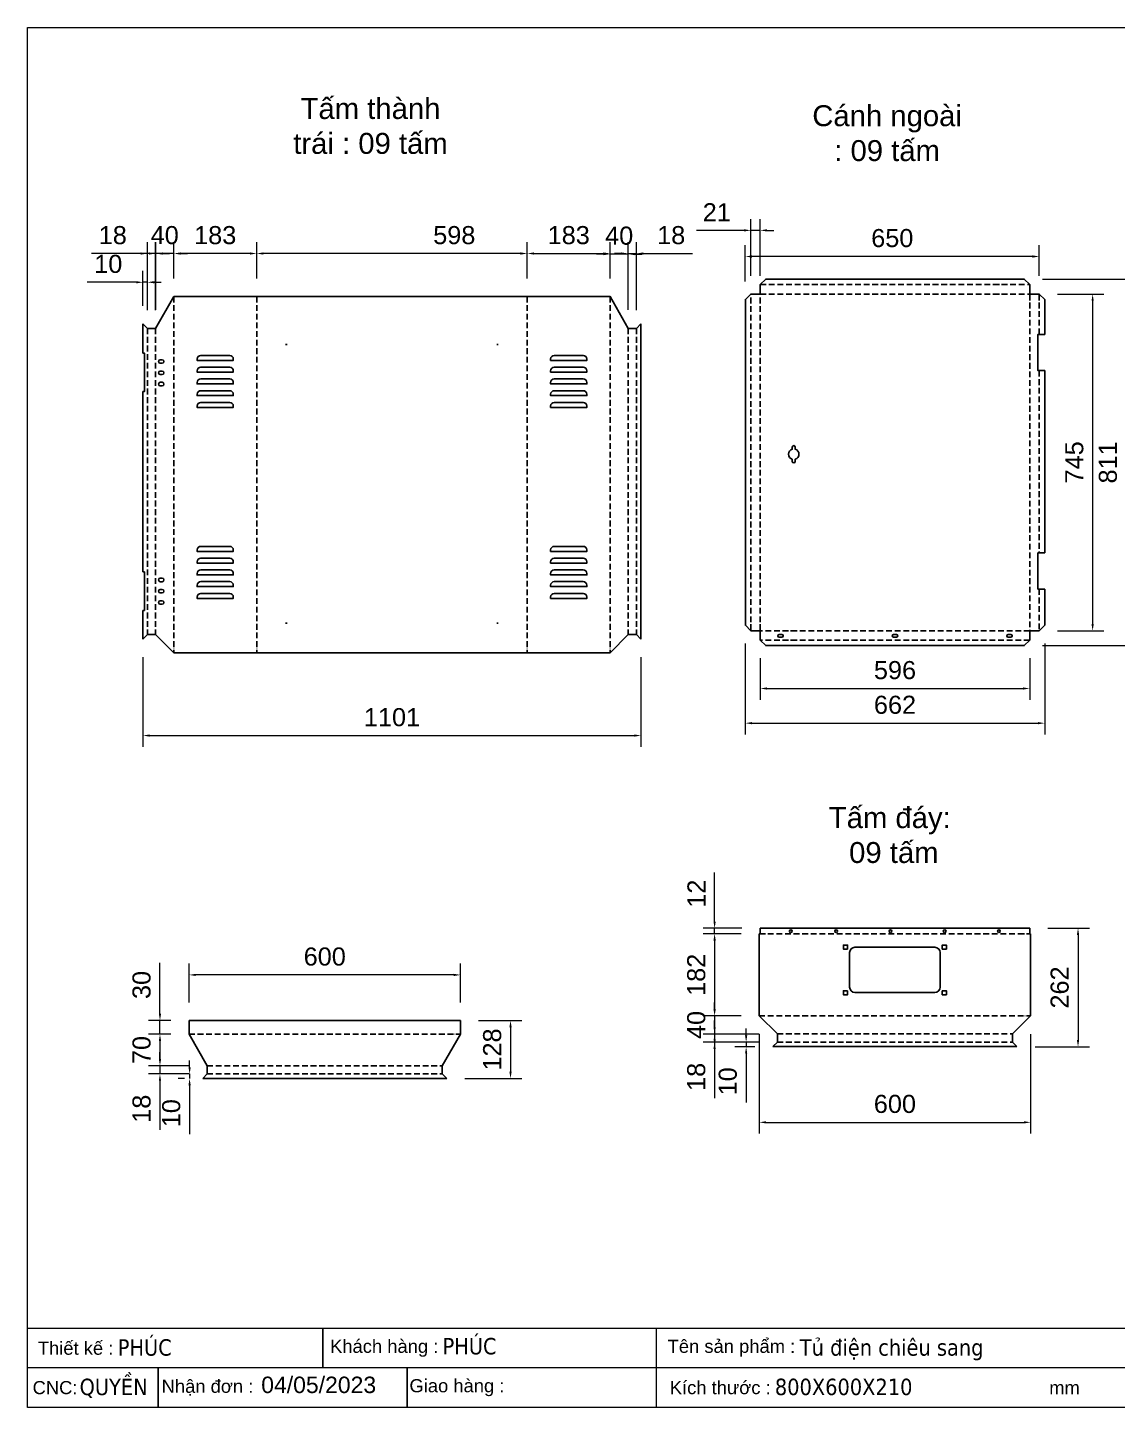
# Model space of a CAD drawing. Header units: millimetres. Extents: x 0 to 4315, y 0 to 3051.
# Drawn here: x 0 to 2408, y 0 to 3051 of the extents above; entities that cross this region are included whole.
import ezdxf
from ezdxf.enums import TextEntityAlignment as Align

# ---------------------------------------------------------------- set-up
doc = ezdxf.new("R2010")
doc.units = ezdxf.units.MM
doc.linetypes.add('HIDDENX2', pattern=[19.05, 12.7, -6.35])
doc.layers.add('0 KHUNG KT01', color=7, linetype='Continuous')
doc.layers.add('0 TĂNG CỨNG', color=7, linetype='Continuous', lineweight=15)
doc.styles.add('Arial', font='arial.ttf')
doc.styles.add('Tahoma (Input Text)', font='tahoma.ttf')
doc.dimstyles.new('Thiện Dim-40', dxfattribs={"dimtxt": 40, "dimasz": 15, "dimexe": 25, "dimexo": 40, "dimgap": 20, "dimtad": 1, "dimdec": 0, "dimtxsty": 'Arial', "dimcen": 15, "dimclrd": 5, "dimclre": 5, "dimclrt": 3, "dimazin": 3, "dimtfac": 1, "dimtdec": 0, "dimtmove": 0, "dimatfit": 3, "dimldrblk": 'OBLIQUE', "dimlwd": 9, "dimlwe": 9})

# ---------------------------------------------------------------- blocks, each defined once
blk = doc.blocks.new('*D1')
at = {"color": 5, "lineweight": 9, "transparency": 16777216}
for p, q in [((1327.2, 2426.8), (1327.2, 2576.7)), ((1345.6, 2426.2), (1345.6, 2576.7)), ((1312.2, 2551.7), (1297.2, 2551.7)), ((1327.2, 2551.7), (1345.6, 2551.7)), ((1360.6, 2551.7), (1469.2, 2551.7))]:
    blk.add_line(p, q, dxfattribs=at)
at = {"color": 5, "transparency": 16777216}
for points in [[(1312.2, 2554.2), (1312.2, 2549.2), (1327.2, 2551.7)], [(1360.6, 2554.2), (1360.6, 2549.2), (1345.6, 2551.7)]]:
    blk.add_solid(points, dxfattribs=at)
at = {"layer": 'Defpoints', "color": 0, "transparency": 16777216}
for p in [(1345.6, 2551.7), (1327.2, 2386.8), (1345.6, 2386.2)]:
    blk.add_point(p, dxfattribs=at)
at = {"color": 3, "transparency": 16777216, "insert": (1422.4, 2592.1), "char_height": 40, "attachment_point": 5, "style": 'Arial'}
blk.add_mtext('18', dxfattribs=at)
blk = doc.blocks.new('_Oblique')
at = {"color": 0, "linetype": 'ByBlock', "lineweight": -2}
blk.add_line((-0.5, -0.5), (0.5, 0.5), dxfattribs=at)
blk = doc.blocks.new('*D2')
at = {"color": 5, "lineweight": 9, "transparency": 16777216}
for p, q in [((1598.2, 2502.1), (1598.2, 2627.9)), ((1619.2, 2502.1), (1619.2, 2627.9)), ((1583.2, 2602.9), (1478, 2602.9)), ((1619.2, 2602.9), (1598.2, 2602.9)), ((1634.2, 2602.9), (1649.2, 2602.9))]:
    blk.add_line(p, q, dxfattribs=at)
at = {"color": 5, "transparency": 16777216}
for points in [[(1583.2, 2605.4), (1583.2, 2600.4), (1598.2, 2602.9)], [(1634.2, 2605.4), (1634.2, 2600.4), (1619.2, 2602.9)]]:
    blk.add_solid(points, dxfattribs=at)
at = {"layer": 'Defpoints', "color": 0, "transparency": 16777216}
for p in [(1598.2, 2602.9), (1598.2, 2462.1), (1619.2, 2462.1)]:
    blk.add_point(p, dxfattribs=at)
at = {"color": 3, "transparency": 16777216, "insert": (1523.1, 2643), "char_height": 40, "attachment_point": 5, "style": 'Arial'}
blk.add_mtext('21', dxfattribs=at)
blk = doc.blocks.new('*D3')
at = {"color": 5, "lineweight": 9, "transparency": 16777216}
for p, q in [((1586.2, 2490.1), (1586.2, 2570.1)), ((2235.8, 2502.1), (2235.8, 2570.1)), ((2220.8, 2545.1), (1601.2, 2545.1))]:
    blk.add_line(p, q, dxfattribs=at)
at = {"color": 5, "transparency": 16777216}
for points in [[(1601.2, 2547.6), (1601.2, 2542.6), (1586.2, 2545.1)], [(2220.8, 2547.6), (2220.8, 2542.6), (2235.8, 2545.1)]]:
    blk.add_solid(points, dxfattribs=at)
at = {"layer": 'Defpoints', "color": 0, "transparency": 16777216}
for p in [(1586.2, 2545.1), (1586.2, 2450.1), (2235.8, 2462.1)]:
    blk.add_point(p, dxfattribs=at)
at = {"color": 3, "transparency": 16777216, "insert": (1911, 2585.6), "char_height": 40, "attachment_point": 5, "style": 'Arial'}
blk.add_mtext('650', dxfattribs=at)
blk = doc.blocks.new('*D4')
at = {"color": 5, "lineweight": 9, "transparency": 16777216}
for p, q in [((1586.2, 1689.5), (1586.2, 1488.1)), ((2247.8, 1689.5), (2247.8, 1488.1)), ((1601.2, 1513.1), (2232.8, 1513.1))]:
    blk.add_line(p, q, dxfattribs=at)
at = {"color": 5, "transparency": 16777216}
for points in [[(1601.2, 1515.6), (1601.2, 1510.6), (1586.2, 1513.1)], [(2232.8, 1515.6), (2232.8, 1510.6), (2247.8, 1513.1)]]:
    blk.add_solid(points, dxfattribs=at)
at = {"layer": 'Defpoints', "color": 0, "transparency": 16777216}
for p in [(1586.2, 1729.5), (2247.8, 1729.5), (2247.8, 1513.1)]:
    blk.add_point(p, dxfattribs=at)
at = {"color": 3, "transparency": 16777216, "insert": (1917, 1553.5), "char_height": 40, "attachment_point": 5, "style": 'Arial'}
blk.add_mtext('662', dxfattribs=at)
blk = doc.blocks.new('*D5')
at = {"color": 5, "lineweight": 9, "transparency": 16777216}
for p, q in [((2242.8, 2495.1), (2453.1, 2495.1)), ((2428.1, 2480.1), (2428.1, 1699.5)), ((2242.8, 1684.5), (2453.1, 1684.5))]:
    blk.add_line(p, q, dxfattribs=at)
at = {"color": 5, "transparency": 16777216}
for points in [[(2425.6, 2480.1), (2430.6, 2480.1), (2428.1, 2495.1)], [(2425.6, 1699.5), (2430.6, 1699.5), (2428.1, 1684.5)]]:
    blk.add_solid(points, dxfattribs=at)
at = {"layer": 'Defpoints', "color": 0, "transparency": 16777216}
for p in [(2202.8, 2495.1), (2202.8, 1684.5), (2428.1, 1684.5)]:
    blk.add_point(p, dxfattribs=at)
at = {"color": 3, "transparency": 16777216, "insert": (2387.7, 2089.8), "char_height": 40, "attachment_point": 5, "rotation": 90, "style": 'Arial'}
blk.add_mtext('811', dxfattribs=at)
blk = doc.blocks.new('*D6')
at = {"color": 5, "lineweight": 9, "transparency": 16777216}
for p, q in [((2275.8, 2462.1), (2378.8, 2462.1)), ((2353.8, 2447.1), (2353.8, 1732.5)), ((2275.8, 1717.5), (2378.8, 1717.5))]:
    blk.add_line(p, q, dxfattribs=at)
at = {"color": 5, "transparency": 16777216}
for points in [[(2351.3, 2447.1), (2356.3, 2447.1), (2353.8, 2462.1)], [(2351.3, 1732.5), (2356.3, 1732.5), (2353.8, 1717.5)]]:
    blk.add_solid(points, dxfattribs=at)
at = {"layer": 'Defpoints', "color": 0, "transparency": 16777216}
for p in [(2235.8, 2462.1), (2235.8, 1717.5), (2353.8, 1717.5)]:
    blk.add_point(p, dxfattribs=at)
at = {"color": 3, "transparency": 16777216, "insert": (2313.4, 2089.8), "char_height": 40, "attachment_point": 5, "rotation": 90, "style": 'Arial'}
blk.add_mtext('745', dxfattribs=at)
blk = doc.blocks.new('*D7')
at = {"color": 5, "lineweight": 9, "transparency": 16777216}
for p, q in [((1576.8, 1047.5), (1493.3, 1047.5)), ((1518.3, 1032.5), (1518.3, 880.7)), ((1576.8, 865.7), (1493.3, 865.7))]:
    blk.add_line(p, q, dxfattribs=at)
at = {"color": 5, "transparency": 16777216}
for points in [[(1515.8, 1032.5), (1520.8, 1032.5), (1518.3, 1047.5)], [(1515.8, 880.7), (1520.8, 880.7), (1518.3, 865.7)]]:
    blk.add_solid(points, dxfattribs=at)
at = {"layer": 'Defpoints', "color": 0, "transparency": 16777216}
for p in [(1616.8, 1047.5), (1518.3, 865.7), (1616.8, 865.7)]:
    blk.add_point(p, dxfattribs=at)
at = {"color": 3, "transparency": 16777216, "insert": (1477.9, 956.6), "char_height": 40, "attachment_point": 5, "rotation": 90, "style": 'Arial'}
blk.add_mtext('182', dxfattribs=at)
blk = doc.blocks.new('*D8')
at = {"color": 5, "lineweight": 9, "transparency": 16777216}
for p, q in [((1518.3, 880.7), (1518.3, 895.7)), ((1576.8, 865.7), (1493.3, 865.7)), ((1518.3, 865.7), (1518.3, 825.7)), ((1617, 825.7), (1493.3, 825.7)), ((1518.3, 810.7), (1518.3, 795.7))]:
    blk.add_line(p, q, dxfattribs=at)
at = {"color": 5, "transparency": 16777216}
for points in [[(1515.8, 880.7), (1520.8, 880.7), (1518.3, 865.7)], [(1515.8, 810.7), (1520.8, 810.7), (1518.3, 825.7)]]:
    blk.add_solid(points, dxfattribs=at)
at = {"layer": 'Defpoints', "color": 0, "transparency": 16777216}
for p in [(1616.8, 865.7), (1518.3, 825.7), (1657, 825.7)]:
    blk.add_point(p, dxfattribs=at)
at = {"color": 3, "transparency": 16777216, "insert": (1477.9, 845.7), "char_height": 40, "attachment_point": 5, "rotation": 90, "style": 'Arial'}
blk.add_mtext('40', dxfattribs=at)
blk = doc.blocks.new('*D9')
at = {"color": 5, "lineweight": 9, "transparency": 16777216}
for p, q in [((1518.3, 840.7), (1518.3, 855.7)), ((1617, 825.7), (1493.3, 825.7)), ((1518.3, 825.7), (1518.3, 807.7)), ((1617, 807.7), (1493.3, 807.7)), ((1518.3, 792.7), (1518.3, 684.1))]:
    blk.add_line(p, q, dxfattribs=at)
at = {"color": 5, "transparency": 16777216}
for points in [[(1515.8, 840.7), (1520.8, 840.7), (1518.3, 825.7)], [(1515.8, 792.7), (1520.8, 792.7), (1518.3, 807.7)]]:
    blk.add_solid(points, dxfattribs=at)
at = {"layer": 'Defpoints', "color": 0, "transparency": 16777216}
for p in [(1657, 825.7), (1518.3, 807.7), (1657, 807.7)]:
    blk.add_point(p, dxfattribs=at)
at = {"color": 3, "transparency": 16777216, "insert": (1477.9, 730.9), "char_height": 40, "attachment_point": 5, "rotation": 90, "style": 'Arial'}
blk.add_mtext('18', dxfattribs=at)
blk = doc.blocks.new('*D10')
at = {"color": 5, "lineweight": 9, "transparency": 16777216}
for p, q in [((1588, 822.7), (1588, 837.7)), ((1617, 807.7), (1563, 807.7)), ((1607, 797.7), (1563, 797.7)), ((1588, 807.7), (1588, 797.7)), ((1588, 782.7), (1588, 674.4))]:
    blk.add_line(p, q, dxfattribs=at)
at = {"color": 5, "transparency": 16777216}
for points in [[(1585.5, 822.7), (1590.5, 822.7), (1588, 807.7)], [(1585.5, 782.7), (1590.5, 782.7), (1588, 797.7)]]:
    blk.add_solid(points, dxfattribs=at)
at = {"layer": 'Defpoints', "color": 0, "transparency": 16777216}
for p in [(1588, 797.7), (1647, 797.7), (1657, 807.7)]:
    blk.add_point(p, dxfattribs=at)
at = {"color": 3, "transparency": 16777216, "insert": (1547.6, 721.1), "char_height": 40, "attachment_point": 5, "rotation": 90, "style": 'Arial'}
blk.add_mtext('10', dxfattribs=at)
blk = doc.blocks.new('*D11')
at = {"color": 5, "lineweight": 9, "transparency": 16777216}
for p, q in [((2254.8, 1059.5), (2346.5, 1059.5)), ((2321.5, 1044.5), (2321.5, 812.7)), ((2226.6, 797.7), (2346.5, 797.7))]:
    blk.add_line(p, q, dxfattribs=at)
at = {"color": 5, "transparency": 16777216}
for points in [[(2319, 1044.5), (2324, 1044.5), (2321.5, 1059.5)], [(2319, 812.7), (2324, 812.7), (2321.5, 797.7)]]:
    blk.add_solid(points, dxfattribs=at)
at = {"layer": 'Defpoints', "color": 0, "transparency": 16777216}
for p in [(2214.8, 1059.5), (2186.6, 797.7), (2321.5, 797.7)]:
    blk.add_point(p, dxfattribs=at)
at = {"color": 3, "transparency": 16777216, "insert": (2281.1, 928.6), "char_height": 40, "attachment_point": 5, "rotation": 90, "style": 'Arial'}
blk.add_mtext('262', dxfattribs=at)
blk = doc.blocks.new('*D12')
at = {"color": 5, "lineweight": 9, "transparency": 16777216}
for p, q in [((356.7, 895.6), (356.7, 981.4)), ((956.7, 895.6), (956.7, 981.4)), ((941.7, 956.4), (371.7, 956.4))]:
    blk.add_line(p, q, dxfattribs=at)
at = {"color": 5, "transparency": 16777216}
for points in [[(371.7, 958.9), (371.7, 953.9), (356.7, 956.4)], [(941.7, 958.9), (941.7, 953.9), (956.7, 956.4)]]:
    blk.add_solid(points, dxfattribs=at)
at = {"layer": 'Defpoints', "color": 0, "transparency": 16777216}
for p in [(356.7, 956.4), (356.7, 855.6), (956.7, 855.6)]:
    blk.add_point(p, dxfattribs=at)
at = {"color": 3, "transparency": 16777216, "insert": (656.7, 996.8), "char_height": 40, "attachment_point": 5, "style": 'Arial'}
blk.add_mtext('600', dxfattribs=at)
blk = doc.blocks.new('*D13')
at = {"color": 5, "lineweight": 9, "transparency": 16777216}
for p, q in [((292.5, 870.6), (292.5, 982.8)), ((316.7, 855.6), (267.5, 855.6)), ((292.5, 825.3), (292.5, 855.6)), ((316.7, 825.3), (267.5, 825.3)), ((292.5, 810.3), (292.5, 795.3))]:
    blk.add_line(p, q, dxfattribs=at)
at = {"color": 5, "transparency": 16777216}
for points in [[(290, 870.6), (295, 870.6), (292.5, 855.6)], [(290, 810.3), (295, 810.3), (292.5, 825.3)]]:
    blk.add_solid(points, dxfattribs=at)
at = {"layer": 'Defpoints', "color": 0, "transparency": 16777216}
for p in [(356.7, 855.6), (292.5, 825.3), (356.7, 825.3)]:
    blk.add_point(p, dxfattribs=at)
at = {"color": 3, "transparency": 16777216, "insert": (252, 934.2), "char_height": 40, "attachment_point": 5, "rotation": 90, "style": 'Arial'}
blk.add_mtext('30', dxfattribs=at)
blk = doc.blocks.new('*D14')
at = {"color": 5, "lineweight": 9, "transparency": 16777216}
for p, q in [((316.7, 825.3), (267.5, 825.3)), ((292.5, 810.3), (292.5, 770.3)), ((356.9, 755.3), (267.5, 755.3))]:
    blk.add_line(p, q, dxfattribs=at)
at = {"color": 5, "transparency": 16777216}
for points in [[(290, 810.3), (295, 810.3), (292.5, 825.3)], [(290, 770.3), (295, 770.3), (292.5, 755.3)]]:
    blk.add_solid(points, dxfattribs=at)
at = {"layer": 'Defpoints', "color": 0, "transparency": 16777216}
for p in [(356.7, 825.3), (292.5, 755.3), (396.9, 755.3)]:
    blk.add_point(p, dxfattribs=at)
at = {"color": 3, "transparency": 16777216, "insert": (252, 790.3), "char_height": 40, "attachment_point": 5, "rotation": 90, "style": 'Arial'}
blk.add_mtext('70', dxfattribs=at)
blk = doc.blocks.new('*D15')
at = {"color": 5, "lineweight": 9, "transparency": 16777216}
for p, q in [((292.5, 770.3), (292.5, 785.3)), ((356.9, 755.3), (267.5, 755.3)), ((356.9, 737.3), (267.5, 737.3)), ((292.5, 755.3), (292.5, 737.3)), ((292.5, 722.3), (292.5, 613.7))]:
    blk.add_line(p, q, dxfattribs=at)
at = {"color": 5, "transparency": 16777216}
for points in [[(290, 770.3), (295, 770.3), (292.5, 755.3)], [(290, 722.3), (295, 722.3), (292.5, 737.3)]]:
    blk.add_solid(points, dxfattribs=at)
at = {"layer": 'Defpoints', "color": 0, "transparency": 16777216}
for p in [(292.5, 737.3), (396.9, 755.3), (396.9, 737.3)]:
    blk.add_point(p, dxfattribs=at)
at = {"color": 3, "transparency": 16777216, "insert": (252, 660.5), "char_height": 40, "attachment_point": 5, "rotation": 90, "style": 'Arial'}
blk.add_mtext('18', dxfattribs=at)
blk = doc.blocks.new('*D16')
at = {"color": 5, "lineweight": 9, "transparency": 16777216}
for p, q in [((358, 752.3), (358, 767.3)), ((356.9, 737.3), (333, 737.3)), ((358, 737.3), (358, 727.3)), ((346.9, 727.3), (333, 727.3)), ((358, 712.3), (358, 603.9))]:
    blk.add_line(p, q, dxfattribs=at)
at = {"color": 5, "transparency": 16777216}
for points in [[(355.5, 752.3), (360.5, 752.3), (358, 737.3)], [(355.5, 712.3), (360.5, 712.3), (358, 727.3)]]:
    blk.add_solid(points, dxfattribs=at)
at = {"layer": 'Defpoints', "color": 0, "transparency": 16777216}
for p in [(396.9, 737.3), (358, 727.3), (386.9, 727.3)]:
    blk.add_point(p, dxfattribs=at)
at = {"color": 3, "transparency": 16777216, "insert": (317.6, 650.6), "char_height": 40, "attachment_point": 5, "rotation": 90, "style": 'Arial'}
blk.add_mtext('10', dxfattribs=at)
blk = doc.blocks.new('*D17')
at = {"color": 5, "lineweight": 9, "transparency": 16777216}
for p, q in [((996.7, 855.6), (1092.3, 855.6)), ((1067.3, 840.6), (1067.3, 742.3)), ((966.5, 727.3), (1092.3, 727.3))]:
    blk.add_line(p, q, dxfattribs=at)
at = {"color": 5, "transparency": 16777216}
for points in [[(1064.8, 840.6), (1069.8, 840.6), (1067.3, 855.6)], [(1064.8, 742.3), (1069.8, 742.3), (1067.3, 727.3)]]:
    blk.add_solid(points, dxfattribs=at)
at = {"layer": 'Defpoints', "color": 0, "transparency": 16777216}
for p in [(956.7, 855.6), (926.5, 727.3), (1067.3, 727.3)]:
    blk.add_point(p, dxfattribs=at)
at = {"color": 3, "transparency": 16777216, "insert": (1026.9, 791.5), "char_height": 40, "attachment_point": 5, "rotation": 90, "style": 'Arial'}
blk.add_mtext('128', dxfattribs=at)
blk = doc.blocks.new('*D18')
at = {"color": 5, "lineweight": 9, "transparency": 16777216}
for p, q in [((1619.2, 1656.5), (1619.2, 1564.8)), ((2214.8, 1656.5), (2214.8, 1564.8)), ((1634.2, 1589.8), (2199.8, 1589.8))]:
    blk.add_line(p, q, dxfattribs=at)
at = {"color": 5, "transparency": 16777216}
for points in [[(1634.2, 1592.3), (1634.2, 1587.3), (1619.2, 1589.8)], [(2199.8, 1592.3), (2199.8, 1587.3), (2214.8, 1589.8)]]:
    blk.add_solid(points, dxfattribs=at)
at = {"layer": 'Defpoints', "color": 0, "transparency": 16777216}
for p in [(1619.2, 1696.5), (2214.8, 1696.5), (2214.8, 1589.8)]:
    blk.add_point(p, dxfattribs=at)
at = {"color": 3, "transparency": 16777216, "insert": (1917, 1630.2), "char_height": 40, "attachment_point": 5, "style": 'Arial'}
blk.add_mtext('596', dxfattribs=at)
blk = doc.blocks.new('*D19')
at = {"color": 5, "lineweight": 9, "transparency": 16777216}
for p, q in [((1518.3, 1074.5), (1518.3, 1182.7)), ((1578.8, 1059.5), (1493.3, 1059.5)), ((1576.8, 1047.5), (1493.3, 1047.5)), ((1518.3, 1047.5), (1518.3, 1059.5)), ((1518.3, 1032.5), (1518.3, 1017.5))]:
    blk.add_line(p, q, dxfattribs=at)
at = {"color": 5, "transparency": 16777216}
for points in [[(1515.8, 1074.5), (1520.8, 1074.5), (1518.3, 1059.5)], [(1515.8, 1032.5), (1520.8, 1032.5), (1518.3, 1047.5)]]:
    blk.add_solid(points, dxfattribs=at)
at = {"layer": 'Defpoints', "color": 0, "transparency": 16777216}
for p in [(1518.3, 1059.5), (1616.8, 1047.5), (1618.8, 1059.5)]:
    blk.add_point(p, dxfattribs=at)
at = {"color": 3, "transparency": 16777216, "insert": (1478.2, 1136.1), "char_height": 40, "attachment_point": 5, "rotation": 90, "style": 'Arial'}
blk.add_mtext('12', dxfattribs=at)
blk = doc.blocks.new('*D20')
at = {"color": 5, "lineweight": 9, "transparency": 16777216}
for p, q in [((1616.8, 825.7), (1616.8, 605.4)), ((2216.8, 825.7), (2216.8, 605.4)), ((1631.8, 630.4), (2201.8, 630.4))]:
    blk.add_line(p, q, dxfattribs=at)
at = {"color": 5, "transparency": 16777216}
for points in [[(1631.8, 632.9), (1631.8, 627.9), (1616.8, 630.4)], [(2201.8, 632.9), (2201.8, 627.9), (2216.8, 630.4)]]:
    blk.add_solid(points, dxfattribs=at)
at = {"layer": 'Defpoints', "color": 0, "transparency": 16777216}
for p in [(1616.8, 865.7), (2216.8, 865.7), (2216.8, 630.4)]:
    blk.add_point(p, dxfattribs=at)
at = {"color": 3, "transparency": 16777216, "insert": (1916.8, 670.9), "char_height": 40, "attachment_point": 5, "style": 'Arial'}
blk.add_mtext('600', dxfattribs=at)
blk = doc.blocks.new('*D32')
at = {"color": 5, "lineweight": 9, "transparency": 16777216}
for p, q in [((506.3, 2496.4), (506.3, 2576.7)), ((1104.3, 2496.4), (1104.3, 2576.7)), ((1089.3, 2551.7), (521.3, 2551.7))]:
    blk.add_line(p, q, dxfattribs=at)
at = {"color": 5, "transparency": 16777216}
for points in [[(521.3, 2554.2), (521.3, 2549.2), (506.3, 2551.7)], [(1089.3, 2554.2), (1089.3, 2549.2), (1104.3, 2551.7)]]:
    blk.add_solid(points, dxfattribs=at)
at = {"layer": 'Defpoints', "color": 0, "transparency": 16777216}
for p in [(506.3, 2551.7), (506.3, 2456.4), (1104.3, 2456.4)]:
    blk.add_point(p, dxfattribs=at)
at = {"color": 3, "transparency": 16777216, "insert": (943, 2592.1), "char_height": 40, "attachment_point": 5, "style": 'Arial'}
blk.add_mtext('598', dxfattribs=at)
blk = doc.blocks.new('*D33')
at = {"color": 5, "lineweight": 9, "transparency": 16777216}
for p, q in [((323, 2496.4), (323, 2576.7)), ((506.3, 2496.4), (506.3, 2576.7)), ((491.3, 2551.7), (338, 2551.7))]:
    blk.add_line(p, q, dxfattribs=at)
at = {"color": 5, "transparency": 16777216}
for points in [[(338, 2554.2), (338, 2549.2), (323, 2551.7)], [(491.3, 2554.2), (491.3, 2549.2), (506.3, 2551.7)]]:
    blk.add_solid(points, dxfattribs=at)
at = {"layer": 'Defpoints', "color": 0, "transparency": 16777216}
for p in [(323, 2551.7), (323, 2456.4), (506.3, 2456.4)]:
    blk.add_point(p, dxfattribs=at)
at = {"color": 3, "transparency": 16777216, "insert": (414.6, 2592.1), "char_height": 40, "attachment_point": 5, "style": 'Arial'}
blk.add_mtext('183', dxfattribs=at)
blk = doc.blocks.new('*D34')
at = {"color": 5, "lineweight": 9, "transparency": 16777216}
for p, q in [((283, 2426.2), (283, 2576.7)), ((323, 2496.4), (323, 2576.7)), ((268, 2551.7), (253, 2551.7)), ((323, 2551.7), (283, 2551.7)), ((338, 2551.7), (353, 2551.7))]:
    blk.add_line(p, q, dxfattribs=at)
at = {"color": 5, "transparency": 16777216}
for points in [[(268, 2554.2), (268, 2549.2), (283, 2551.7)], [(338, 2554.2), (338, 2549.2), (323, 2551.7)]]:
    blk.add_solid(points, dxfattribs=at)
at = {"layer": 'Defpoints', "color": 0, "transparency": 16777216}
for p in [(283, 2551.7), (323, 2456.4), (283, 2386.2)]:
    blk.add_point(p, dxfattribs=at)
at = {"color": 3, "transparency": 16777216, "insert": (303, 2592.1), "char_height": 40, "attachment_point": 5, "style": 'Arial'}
blk.add_mtext('40', dxfattribs=at)
blk = doc.blocks.new('*D35')
at = {"color": 5, "lineweight": 9, "transparency": 16777216}
for p, q in [((265, 2426.2), (265, 2576.7)), ((283.3, 2426.8), (283.3, 2576.7)), ((250, 2551.7), (141.4, 2551.7)), ((283.3, 2551.7), (265, 2551.7)), ((298.3, 2551.7), (313.3, 2551.7))]:
    blk.add_line(p, q, dxfattribs=at)
at = {"color": 5, "transparency": 16777216}
for points in [[(250, 2554.2), (250, 2549.2), (265, 2551.7)], [(298.3, 2554.2), (298.3, 2549.2), (283.3, 2551.7)]]:
    blk.add_solid(points, dxfattribs=at)
at = {"layer": 'Defpoints', "color": 0, "transparency": 16777216}
for p in [(265, 2551.7), (265, 2386.2), (283.3, 2386.8)]:
    blk.add_point(p, dxfattribs=at)
at = {"color": 3, "transparency": 16777216, "insert": (188.2, 2592.1), "char_height": 40, "attachment_point": 5, "style": 'Arial'}
blk.add_mtext('18', dxfattribs=at)
blk = doc.blocks.new('*D36')
at = {"color": 5, "lineweight": 9, "transparency": 16777216}
for p, q in [((255, 2436.2), (255, 2513.1)), ((265, 2426.2), (265, 2513.1)), ((240, 2488.1), (131.6, 2488.1)), ((265, 2488.1), (255, 2488.1)), ((280, 2488.1), (295, 2488.1))]:
    blk.add_line(p, q, dxfattribs=at)
at = {"color": 5, "transparency": 16777216}
for points in [[(240, 2490.6), (240, 2485.6), (255, 2488.1)], [(280, 2490.6), (280, 2485.6), (265, 2488.1)]]:
    blk.add_solid(points, dxfattribs=at)
at = {"layer": 'Defpoints', "color": 0, "transparency": 16777216}
for p in [(255, 2488.1), (255, 2396.2), (265, 2386.2)]:
    blk.add_point(p, dxfattribs=at)
at = {"color": 3, "transparency": 16777216, "insert": (178.3, 2528.5), "char_height": 40, "attachment_point": 5, "style": 'Arial'}
blk.add_mtext('10', dxfattribs=at)
blk = doc.blocks.new('*D37')
at = {"color": 5, "lineweight": 9, "transparency": 16777216}
for p, q in [((255, 1659), (255, 1460.7)), ((1355.6, 1659), (1355.6, 1460.7)), ((270, 1485.7), (1340.6, 1485.7))]:
    blk.add_line(p, q, dxfattribs=at)
at = {"color": 5, "transparency": 16777216}
for points in [[(270, 1488.2), (270, 1483.2), (255, 1485.7)], [(1340.6, 1488.2), (1340.6, 1483.2), (1355.6, 1485.7)]]:
    blk.add_solid(points, dxfattribs=at)
at = {"layer": 'Defpoints', "color": 0, "transparency": 16777216}
for p in [(255, 1699), (1355.6, 1699), (1355.6, 1485.7)]:
    blk.add_point(p, dxfattribs=at)
at = {"color": 3, "transparency": 16777216, "insert": (805.3, 1526.1), "char_height": 40, "attachment_point": 5, "style": 'Arial'}
blk.add_mtext('1101', dxfattribs=at)
blk = doc.blocks.new('*D41')
at = {"color": 5, "lineweight": 9, "transparency": 16777216}
for p, q in [((1104.3, 2496.4), (1104.3, 2576.7)), ((1287.6, 2496.4), (1287.6, 2576.7)), ((1119.3, 2551.7), (1272.6, 2551.7))]:
    blk.add_line(p, q, dxfattribs=at)
at = {"color": 5, "transparency": 16777216}
for points in [[(1119.3, 2554.2), (1119.3, 2549.2), (1104.3, 2551.7)], [(1272.6, 2554.2), (1272.6, 2549.2), (1287.6, 2551.7)]]:
    blk.add_solid(points, dxfattribs=at)
at = {"layer": 'Defpoints', "color": 0, "transparency": 16777216}
for p in [(1287.6, 2551.7), (1104.3, 2456.4), (1287.6, 2456.4)]:
    blk.add_point(p, dxfattribs=at)
at = {"color": 3, "transparency": 16777216, "insert": (1195.9, 2592.1), "char_height": 40, "attachment_point": 5, "style": 'Arial'}
blk.add_mtext('183', dxfattribs=at)
blk = doc.blocks.new('*D42')
at = {"color": 5, "lineweight": 9, "transparency": 16777216}
for p, q in [((1287.6, 2496.4), (1287.6, 2575.4)), ((1327.2, 2426.8), (1327.2, 2575.4)), ((1272.6, 2550.4), (1257.6, 2550.4)), ((1327.2, 2550.4), (1287.6, 2550.4)), ((1342.2, 2550.4), (1357.2, 2550.4))]:
    blk.add_line(p, q, dxfattribs=at)
at = {"color": 5, "transparency": 16777216}
for points in [[(1272.6, 2552.9), (1272.6, 2547.9), (1287.6, 2550.4)], [(1342.2, 2552.9), (1342.2, 2547.9), (1327.2, 2550.4)]]:
    blk.add_solid(points, dxfattribs=at)
at = {"layer": 'Defpoints', "color": 0, "transparency": 16777216}
for p in [(1287.6, 2550.4), (1287.6, 2456.4), (1327.2, 2386.8)]:
    blk.add_point(p, dxfattribs=at)
at = {"color": 3, "transparency": 16777216, "insert": (1307.4, 2590.9), "char_height": 40, "attachment_point": 5, "style": 'Arial'}
blk.add_mtext('40', dxfattribs=at)
blk = doc.blocks.new('KHUNG KT1')
at = {"color": 7}
for p, q in [((7128, -4752), (0, -4752)), ((2294.1, -4752), (2294.1, -5040)), ((4848, -4896), (0, -4896))]:
    blk.add_line(p, q, dxfattribs=at)
blk.add_lwpolyline([(0, 0), (7128, 0), (7128, -5040), (0, -5040)], close=True, dxfattribs=at)
at = {"layer": '0 KHUNG KT01'}
for p, q in [((1077.9, -4752), (1077.9, -4896)), ((476.3, -4896), (476.3, -5040)), ((1385.1, -4896), (1385.1, -5040))]:
    blk.add_line(p, q, dxfattribs=at)
at = {"color": 2, "char_height": 48, "width": 2202.321, "attachment_point": 4, "style": 'Arial'}
for s, insert in [('  Tên sản phẩm :', (2299.1, -4824)), ('  Thiết kế :', (0, -4824)), ('  Khách hàng :', (1066.9, -4824)), ('  Nhận đơn :', (451.9, -4968)), ('  Giao hàng :', (1356.7, -4968)), ('CNC:', (18.2, -4968)), ('  Kích thước :', (2307, -4968)), ('mm', (3729.5, -4968))]:
    blk.add_mtext(s, dxfattribs=dict(at, insert=insert))
at = {"color": 1, "style": 'Tahoma (Input Text)', "flags": 8}
for tag, p in [('#03', (1514.7, -4846.3)), ('#01', (328.9, -4851.1)), ('#05', (2819, -4851.1)), ('#07', (4424, -4851.1)), ('#09', (5172.9, -4851.1)), ('#02', (189.8, -4995.1)), ('#04', (1755.3, -4995.1)), ('#06', (2727.8, -4995.1)), ('#08', (4382.7, -4995.1)), ('#10', (5172.9, -4995.1))]:
    blk.add_attdef(tag, p, '', height=60, dxfattribs=at)
blk.add_attdef('#11', text='', height=60, dxfattribs=at).set_placement((6996, -4961.6), align=Align.CENTER)
at = {"layer": '0 TĂNG CỨNG', "color": 1, "style": 'Arial'}
blk.add_attdef('#12', (852.8, -4987.6), '', height=60, dxfattribs=at)

msp = doc.modelspace()

# ---------------------------------------------------------------- linework, layer by layer
at = {"color": 7}
for p, q in [((322.995, 2456.376), (282.995, 2386.176)), ((254.995, 2396.176), (264.995, 2386.176)), ((254.995, 2396.176), (254.995, 2331.376)), ((282.995, 2386.176), (264.995, 2386.176)), ((1327.595, 2386.176), (1345.595, 2386.176)), ((1355.595, 2396.176), (1345.595, 2386.176)), ((1355.595, 2396.176), (1355.595, 1698.976)), ((254.995, 2246.376), (254.995, 1847.476)), ((254.995, 1762.476), (254.995, 1698.976)), ((254.995, 1698.976), (264.995, 1708.976)), ((264.995, 1708.976), (282.995, 1708.976)), ((322.995, 1668.776), (282.995, 1708.976)), ((1345.595, 1708.976), (1327.595, 1708.976)), ((1355.595, 1698.976), (1345.595, 1708.976)), ((1618.773, 1059.549), (2214.773, 1059.549)), ((356.701, 855.645), (956.701, 855.645)), ((1616.773, 865.749), (1656.973, 825.749)), ((2216.773, 865.749), (2176.573, 825.749)), ((356.701, 825.345), (396.901, 755.345)), ((956.701, 825.345), (916.501, 755.345)), ((1656.973, 825.749), (1656.973, 807.749)), ((2176.573, 807.749), (2176.573, 825.749)), ((1646.973, 797.749), (1656.973, 807.749)), ((1646.973, 797.749), (2186.573, 797.749)), ((2186.573, 797.749), (2176.573, 807.749)), ((386.901, 727.345), (396.901, 737.345)), ((396.901, 755.345), (396.901, 737.345)), ((916.501, 737.345), (916.501, 755.345)), ((926.501, 727.345), (916.501, 737.345)), ((386.901, 727.345), (926.501, 727.345))]:
    msp.add_line(p, q, dxfattribs=at)
at = {"linetype": 'HIDDENX2'}
msp.add_line((1616.773, 1047.549), (2216.773, 1047.549), dxfattribs=at)
at = {"color": 7, "linetype": 'HIDDENX2'}
for p, q in [((1616.773, 865.749), (2216.773, 865.749)), ((356.701, 825.345), (956.701, 825.345)), ((1656.973, 825.749), (2176.573, 825.749)), ((1656.973, 807.749), (2176.573, 807.749)), ((396.901, 755.345), (916.501, 755.345)), ((396.901, 737.345), (916.501, 737.345))]:
    msp.add_line(p, q, dxfattribs=at)
at = {"color": 7}
for points in [[(2247.825, 1809.747), (2247.825, 1729.547), (2235.825, 1717.547), (2214.825, 1717.547), (2214.825, 1696.547), (2202.825, 1684.547), (1631.225, 1684.547), (1619.225, 1696.547), (1619.225, 1717.547), (1598.225, 1717.547), (1586.225, 1729.547), (1586.225, 2450.147), (1598.225, 2462.147), (1619.225, 2462.147), (1619.225, 2483.147), (1631.225, 2495.147), (2202.825, 2495.147), (2214.825, 2483.147), (2214.825, 2462.147), (2235.825, 2462.147), (2247.825, 2450.147), (2247.825, 2372.647)], [(1327.595, 2386.176), (1287.595, 2456.376), (322.995, 2456.376)], [(2247.825, 2292.647), (2247.825, 1889.747)], [(322.995, 1668.776), (1287.595, 1668.776), (1327.595, 1708.976)], [(1616.773, 1047.549), (1616.773, 865.749)], [(2216.773, 865.749), (2216.773, 1047.549)], [(356.701, 855.645), (356.701, 825.345)], [(956.701, 825.345), (956.701, 855.645)]]:
    msp.add_lwpolyline(points, dxfattribs=at)
at = {"color": 7, "linetype": 'HIDDENX2'}
for points in [[(1619.225, 2483.147), (2214.825, 2483.147)], [(1598.225, 1717.547), (1598.225, 2462.147)], [(2235.825, 2462.147), (2235.825, 2372.647)], [(2235.825, 2292.647), (2235.825, 1889.747)], [(2235.825, 1809.747), (2235.825, 1717.547)], [(2214.825, 1696.547), (1619.225, 1696.547)]]:
    msp.add_lwpolyline(points, dxfattribs=at)
msp.add_lwpolyline([(1619.225, 2462.147), (2214.825, 2462.147), (2214.825, 1717.547), (1619.225, 1717.547)], close=True, dxfattribs=at)
at = {"color": 2}
for points in [[(2247.825, 2292.647), (2232.825, 2292.647), (2232.825, 2372.647), (2247.825, 2372.647)], [(254.995, 2331.376), (257.995, 2331.376), (257.995, 2246.376), (254.995, 2246.376)], [(2247.825, 1889.747), (2232.825, 1889.747), (2232.825, 1809.747), (2247.825, 1809.747)], [(254.995, 1847.476), (257.995, 1847.476), (257.995, 1762.476), (254.995, 1762.476)], [(1616.773, 1047.549), (1618.773, 1047.549), (1618.773, 1059.549)], [(2216.773, 1047.549), (2214.773, 1047.549), (2214.773, 1059.549)]]:
    msp.add_lwpolyline(points, dxfattribs=at)
for points in [[(446.645, 2326.376), (382.645, 2326.376, 0.41421356), (374.645, 2318.376), (374.645, 2315.376), (454.645, 2315.376), (454.645, 2318.376, 0.41421356)], [(1163.945, 2326.376), (1227.945, 2326.376, -0.41421356), (1235.945, 2318.376), (1235.945, 2315.376), (1155.945, 2315.376), (1155.945, 2318.376, -0.41421356)], [(293.295, 2316.876, 1), (293.295, 2308.876), (297.295, 2308.876, 1), (297.295, 2316.876)], [(293.295, 2291.876, 1), (293.295, 2283.876), (297.295, 2283.876, 1), (297.295, 2291.876)], [(446.645, 2300.376), (382.645, 2300.376, 0.41421356), (374.645, 2292.376), (374.645, 2289.376), (454.645, 2289.376), (454.645, 2292.376, 0.41421356)], [(1163.945, 2300.376), (1227.945, 2300.376, -0.41421356), (1235.945, 2292.376), (1235.945, 2289.376), (1155.945, 2289.376), (1155.945, 2292.376, -0.41421356)], [(293.295, 2266.876, 1), (293.295, 2258.876), (297.295, 2258.876, 1), (297.295, 2266.876)], [(446.645, 2274.376), (382.645, 2274.376, 0.41421356), (374.645, 2266.376), (374.645, 2263.376), (454.645, 2263.376), (454.645, 2266.376, 0.41421356)], [(1163.945, 2274.376), (1227.945, 2274.376, -0.41421356), (1235.945, 2266.376), (1235.945, 2263.376), (1155.945, 2263.376), (1155.945, 2266.376, -0.41421356)], [(446.645, 2248.376), (382.645, 2248.376, 0.41421356), (374.645, 2240.376), (374.645, 2237.376), (454.645, 2237.376), (454.645, 2240.376, 0.41421356)], [(1163.945, 2248.376), (1227.945, 2248.376, -0.41421356), (1235.945, 2240.376), (1235.945, 2237.376), (1155.945, 2237.376), (1155.945, 2240.376, -0.41421356)], [(446.645, 2222.376), (382.645, 2222.376, 0.41421356), (374.645, 2214.376), (374.645, 2211.376), (454.645, 2211.376), (454.645, 2214.376, 0.41421356)], [(1163.945, 2222.376), (1227.945, 2222.376, -0.41421356), (1235.945, 2214.376), (1235.945, 2211.376), (1155.945, 2211.376), (1155.945, 2214.376, -0.41421356)], [(1689.975, 2096.816), (1689.975, 2092.097, 1), (1696.475, 2092.097), (1696.475, 2096.816, 0.74787836), (1696.475, 2118.878), (1696.475, 2123.597, 1), (1689.975, 2123.597), (1689.975, 2118.878, 0.74787836)], [(446.645, 1904.076), (382.645, 1904.076, 0.41421356), (374.645, 1896.076), (374.645, 1893.076), (454.645, 1893.076), (454.645, 1896.076, 0.41421356)], [(1163.945, 1904.076), (1227.945, 1904.076, -0.41421356), (1235.945, 1896.076), (1235.945, 1893.076), (1155.945, 1893.076), (1155.945, 1896.076, -0.41421356)], [(446.645, 1878.076), (382.645, 1878.076, 0.41421356), (374.645, 1870.076), (374.645, 1867.076), (454.645, 1867.076), (454.645, 1870.076, 0.41421356)], [(1163.945, 1878.076), (1227.945, 1878.076, -0.41421356), (1235.945, 1870.076), (1235.945, 1867.076), (1155.945, 1867.076), (1155.945, 1870.076, -0.41421356)], [(293.295, 1833.976, 1), (293.295, 1825.976), (297.295, 1825.976, 1), (297.295, 1833.976)], [(446.645, 1852.076), (382.645, 1852.076, 0.41421356), (374.645, 1844.076), (374.645, 1841.076), (454.645, 1841.076), (454.645, 1844.076, 0.41421356)], [(1163.945, 1852.076), (1227.945, 1852.076, -0.41421356), (1235.945, 1844.076), (1235.945, 1841.076), (1155.945, 1841.076), (1155.945, 1844.076, -0.41421356)], [(293.295, 1808.976, 1), (293.295, 1800.976), (297.295, 1800.976, 1), (297.295, 1808.976)], [(446.645, 1826.076), (382.645, 1826.076, 0.41421356), (374.645, 1818.076), (374.645, 1815.076), (454.645, 1815.076), (454.645, 1818.076, 0.41421356)], [(1163.945, 1826.076), (1227.945, 1826.076, -0.41421356), (1235.945, 1818.076), (1235.945, 1815.076), (1155.945, 1815.076), (1155.945, 1818.076, -0.41421356)], [(293.295, 1783.976, 1), (293.295, 1775.976), (297.295, 1775.976, 1), (297.295, 1783.976)], [(446.645, 1800.076), (382.645, 1800.076, 0.41421356), (374.645, 1792.076), (374.645, 1789.076), (454.645, 1789.076), (454.645, 1792.076, 0.41421356)], [(1163.945, 1800.076), (1227.945, 1800.076, -0.41421356), (1235.945, 1792.076), (1235.945, 1789.076), (1155.945, 1789.076), (1155.945, 1792.076, -0.41421356)], [(1667.025, 1703.105), (1661.025, 1703.105, -1), (1661.025, 1709.105), (1667.025, 1709.105, -1)], [(1920.025, 1703.105), (1914.025, 1703.105, -1), (1914.025, 1709.105), (1920.025, 1709.105, -1)], [(2167.025, 1703.105), (2173.025, 1703.105, 1), (2173.025, 1709.105), (2167.025, 1709.105, 1)], [(1828.273, 917.549), (2005.273, 917.549, 0.41421356), (2016.773, 929.049), (2016.773, 1006.049, 0.41421356), (2005.273, 1017.549), (1828.273, 1017.549, 0.41421356), (1816.773, 1006.049), (1816.773, 929.049, 0.41421356)]]:
    msp.add_lwpolyline(points, format="xyb", close=True, dxfattribs=at)
for points in [[(1812.023, 1013.549), (1803.023, 1013.549), (1803.023, 1022.549), (1812.023, 1022.549)], [(2021.523, 1013.549), (2030.523, 1013.549), (2030.523, 1022.549), (2021.523, 1022.549)], [(1812.023, 921.549), (1803.023, 921.549), (1803.023, 912.549), (1812.023, 912.549)], [(2021.523, 921.549), (2030.523, 921.549), (2030.523, 912.549), (2021.523, 912.549)]]:
    msp.add_lwpolyline(points, close=True, dxfattribs=at)
for centre in [(1686.773, 1052.876), (1786.773, 1052.876), (1906.773, 1052.876), (2026.773, 1052.876), (2146.773, 1052.876), (2146.773, 1052.876)]:
    msp.add_circle(centre, 3, dxfattribs=at)
at = {"layer": '0 KHUNG KT01', "color": 1}
for p, q in [((1630.996, 2483.147), (1631.996, 2483.147)), ((1685.996, 2483.147), (1686.996, 2483.147)), ((2148.055, 2483.147), (2147.055, 2483.147)), ((2203.055, 2483.147), (2202.055, 2483.147)), ((322.995, 2446.376), (322.995, 2445.376)), ((506.295, 2446.376), (506.295, 2445.376)), ((1104.295, 2446.376), (1104.295, 2445.376)), ((1104.295, 2446.376), (1104.295, 2445.376)), ((1287.595, 2446.376), (1287.595, 2445.376)), ((1598.225, 2448.694), (1598.225, 2447.694)), ((1619.225, 2448.694), (1619.225, 2447.694)), ((1630.996, 2462.147), (1631.996, 2462.147)), ((1685.996, 2462.147), (1686.996, 2462.147)), ((2148.055, 2462.147), (2147.055, 2462.147)), ((2203.055, 2462.147), (2202.055, 2462.147)), ((2214.825, 2448.694), (2214.825, 2447.694)), ((2235.825, 2448.694), (2235.825, 2447.694)), ((264.995, 2376.176), (264.995, 2375.176)), ((282.995, 2376.176), (282.995, 2375.176)), ((570.295, 2350.276), (573.295, 2350.276)), ((571.795, 2351.776), (571.795, 2348.776)), ((1037.295, 2350.276), (1040.295, 2350.276)), ((1038.795, 2351.776), (1038.795, 2348.776)), ((1327.595, 2376.176), (1327.595, 2375.176)), ((1345.595, 2376.176), (1345.595, 2375.176)), ((264.995, 1718.976), (264.995, 1719.976)), ((282.995, 1718.976), (282.995, 1719.976)), ((570.295, 1734.276), (573.295, 1734.276)), ((571.795, 1735.776), (571.795, 1732.776)), ((1037.295, 1734.276), (1040.295, 1734.276)), ((1038.795, 1735.776), (1038.795, 1732.776)), ((1327.595, 1718.976), (1327.595, 1719.976)), ((1345.595, 1718.976), (1345.595, 1719.976)), ((1598.225, 1731), (1598.225, 1732)), ((1619.225, 1731), (1619.225, 1732)), ((1630.996, 1717.547), (1631.996, 1717.547)), ((1685.996, 1717.547), (1686.996, 1717.547)), ((2148.055, 1717.547), (2147.055, 1717.547)), ((2203.055, 1717.547), (2202.055, 1717.547)), ((2214.825, 1731), (2214.825, 1732)), ((2235.825, 1731), (2235.825, 1732)), ((322.995, 1678.776), (322.995, 1679.776)), ((506.295, 1678.776), (506.295, 1679.776)), ((1104.295, 1678.776), (1104.295, 1679.776)), ((1104.295, 1678.776), (1104.295, 1679.776)), ((1287.595, 1678.776), (1287.595, 1679.776)), ((1630.996, 1696.547), (1631.996, 1696.547)), ((1685.996, 1696.547), (1686.996, 1696.547)), ((2148.055, 1696.547), (2147.055, 1696.547)), ((2203.055, 1696.547), (2202.055, 1696.547)), ((1630.544, 1047.549), (1631.544, 1047.549)), ((2203.002, 1047.549), (2202.002, 1047.549)), ((1628.544, 865.749), (1629.544, 865.749)), ((2205.002, 865.749), (2204.002, 865.749)), ((368.472, 825.345), (369.472, 825.345)), ((944.93, 825.345), (943.93, 825.345)), ((1668.744, 825.749), (1669.744, 825.749)), ((2164.802, 825.749), (2163.802, 825.749)), ((1668.744, 807.749), (1669.744, 807.749)), ((2164.802, 807.749), (2163.802, 807.749)), ((408.672, 755.345), (409.672, 755.345)), ((408.672, 737.345), (409.672, 737.345)), ((904.73, 755.345), (903.73, 755.345)), ((904.73, 737.345), (903.73, 737.345))]:
    msp.add_line(p, q, dxfattribs=at)
at = {"layer": '0 KHUNG KT01', "color": 7, "linetype": 'HIDDENX2'}
for p, q in [((322.995, 2456.376), (322.995, 1668.776)), ((506.295, 2456.376), (506.295, 1668.776)), ((1104.295, 2456.376), (1104.295, 1668.776)), ((1104.295, 2456.376), (1104.295, 1668.776)), ((1287.595, 2456.376), (1287.595, 1668.776)), ((264.995, 2386.176), (264.995, 1708.976)), ((282.995, 2386.176), (282.995, 1708.976)), ((1327.595, 2386.176), (1327.595, 1708.976)), ((1345.595, 2386.176), (1345.595, 1708.976))]:
    msp.add_line(p, q, dxfattribs=at)

# ---------------------------------------------------------------- block references
at = {"layer": '0 TĂNG CỨNG', "color": 1}
ref = msp.add_blockref('KHUNG KT1', (0, 3051.288), dxfattribs=dict(at, xscale=0.6054142279678492, yscale=0.6054142279690132, zscale=0.6054142279566497))
ref.add_attrib('#12', '04/05/2023', (516.327, 31.72), dxfattribs={"color": 1, "height": 36.3249, "style": 'Arial'})
ref.add_attrib('#01', 'PHÚC', (199.138, 114.387), dxfattribs={"layer": '0', "color": 1, "height": 36.3249, "style": 'Tahoma (Input Text)'})
ref.add_attrib('#03', 'PHÚC', (917.032, 117.254), dxfattribs={"layer": '0', "color": 1, "height": 36.3249, "style": 'Tahoma (Input Text)'})
ref.add_attrib('#05', 'Tủ điện chiêu sang', (1706.668, 114.387), dxfattribs={"layer": '0', "color": 1, "height": 36.32485, "style": 'Tahoma (Input Text)'})
ref.add_attrib('#06', '800X600X210', (1651.474, 27.207), dxfattribs={"layer": '0', "color": 1, "height": 36.32485, "style": 'Tahoma (Input Text)'})
ref.add_attrib('#02', 'QUYỀN', (114.899, 27.207), dxfattribs={"layer": '0', "color": 1, "height": 36.3249, "style": 'Tahoma (Input Text)'})

# ---------------------------------------------------------------- texts
at = {"color": 7, "char_height": 54, "attachment_point": 5, "style": 'Arial'}
for s, insert, width in [('{\\H0.8571x;Tấm thành\\Ptrái : 09 tấm}', (757.851, 2833.456), 473.34502), ('{\\H0.8571x;Cánh ngoài\\P: 09 tấm}', (1899.551, 2817.535), 563.49124), ('{\\H0.8571x;Tấm đáy:\\P 09 tấm}', (1905.428, 1265.309), 2025)]:
    msp.add_mtext(s, dxfattribs=dict(at, insert=insert, width=width))

# ---------------------------------------------------------------- dimensions: what is measured, and where the dimension line sits
at = {"color": 7}
for base, p1, p2, picture, middle in [((1598.225, 2602.9), (1619.225, 2462.147), (1598.225, 2462.147), '*D2', (1523.096, 2642.982)), ((264.995, 2551.689), (283.349, 2386.797), (264.995, 2386.176), '*D35', (188.187, 2592.112)), ((322.995, 2551.687), (506.295, 2456.376), (322.995, 2456.376), '*D33', (414.645, 2592.124)), ((1287.595, 2551.687), (1104.295, 2456.376), (1287.595, 2456.376), '*D41', (1195.945, 2592.124)), ((1586.225, 2545.135), (2235.825, 2462.147), (1586.225, 2450.147), '*D3', (1911.025, 2585.558)), ((2247.825, 1513.051), (1586.225, 1729.547), (2247.825, 1729.547), '*D4', (1917.025, 1553.474)), ((1355.595, 1485.692), (254.995, 1698.976), (1355.595, 1698.976), '*D37', (805.295, 1526.115)), ((356.701, 956.359), (956.701, 855.645), (356.701, 855.645), '*D12', (656.701, 996.782))]:
    dim = msp.add_linear_dim(base=base, p1=p1, p2=p2, dimstyle='Thiện Dim-40', dxfattribs=at)
    dim.commit()
    dim.dimension.update_dxf_attribs({"geometry": picture, "text_midpoint": middle})
for base, p1, p2, picture, middle in [((282.995, 2551.687), (322.995, 2456.376), (282.995, 2386.176), '*D34', (302.995, 2551.687)), ((506.295, 2551.687), (1104.295, 2456.376), (506.295, 2456.376), '*D32', (942.97, 2551.687)), ((1287.595, 2550.439), (1327.241, 2386.797), (1287.595, 2456.376), '*D42', (1307.418, 2550.439)), ((254.995, 2488.116), (264.995, 2386.176), (254.995, 2396.176), '*D36', (178.296, 2488.116))]:
    dim = msp.add_linear_dim(base=base, p1=p1, p2=p2, dimstyle='Thiện Dim-40', dxfattribs=at)
    dim.commit()
    dim.dimension.update_dxf_attribs({"geometry": picture, "text_midpoint": middle, "dimtype": 160})
for base, p1, p2, angle, picture, middle in [((1345.595, 2551.689), (1327.241, 2386.797), (1345.595, 2386.176), 180, '*D1', (1422.402, 2592.112)), ((2428.093, 1684.547), (2202.825, 2495.147), (2202.825, 1684.547), 90, '*D5', (2387.67, 2089.847)), ((2353.756, 1717.547), (2235.825, 2462.147), (2235.825, 1717.547), 90, '*D6', (2313.415, 2089.847)), ((1518.313, 865.749), (1616.773, 1047.549), (1616.773, 865.749), 90, '*D7', (1477.89, 956.649)), ((2321.508, 797.749), (2214.773, 1059.549), (2186.573, 797.749), 90, '*D11', (2281.085, 928.649)), ((1067.312, 727.345), (956.701, 855.645), (926.501, 727.345), 90, '*D17', (1026.889, 791.495)), ((1518.313, 807.749), (1656.973, 825.749), (1656.973, 807.749), 90, '*D9', (1477.89, 730.941)), ((1588.035, 797.749), (1656.973, 807.749), (1646.973, 797.749), 90, '*D10', (1547.612, 721.05)), ((292.47, 737.345), (396.901, 755.345), (396.901, 737.345), 90, '*D15', (252.047, 660.537)), ((358.028, 727.345), (396.901, 737.345), (386.901, 727.345), 90, '*D16', (317.606, 650.646))]:
    dim = msp.add_linear_dim(base=base, p1=p1, p2=p2, angle=angle, dimstyle='Thiện Dim-40', dxfattribs=at)
    dim.commit()
    dim.dimension.update_dxf_attribs({"geometry": picture, "text_midpoint": middle})
for base, p1, p2, picture, middle in [((2214.825, 1589.755), (1619.225, 1696.547), (2214.825, 1696.547), '*D18', (1917.025, 1630.178)), ((2216.773, 630.436), (1616.773, 865.749), (2216.773, 865.749), '*D20', (1916.773, 670.859))]:
    dim = msp.add_linear_dim(base=base, p1=p1, p2=p2, dimstyle='Thiện Dim-40')
    dim.commit()
    dim.dimension.update_dxf_attribs({"geometry": picture, "text_midpoint": middle})
dim = msp.add_linear_dim(base=(1518.313, 1059.549), p1=(1616.773, 1047.549), p2=(1618.773, 1059.549), angle=90, dimstyle='Thiện Dim-40')
dim.commit()
dim.dimension.update_dxf_attribs({"geometry": '*D19', "text_midpoint": (1478.232, 1136.111)})
for base, p1, p2, picture, middle in [((292.47, 825.345), (356.701, 855.645), (356.701, 825.345), '*D13', (292.47, 934.212)), ((1518.313, 825.749), (1616.773, 865.749), (1656.973, 825.749), '*D8', (1518.313, 845.749)), ((292.47, 755.345), (356.701, 825.345), (396.901, 755.345), '*D14', (292.47, 790.345))]:
    dim = msp.add_linear_dim(base=base, p1=p1, p2=p2, angle=90, dimstyle='Thiện Dim-40', dxfattribs=at)
    dim.commit()
    dim.dimension.update_dxf_attribs({"geometry": picture, "text_midpoint": middle, "dimtype": 160})

doc.saveas('drawing.dxf')
